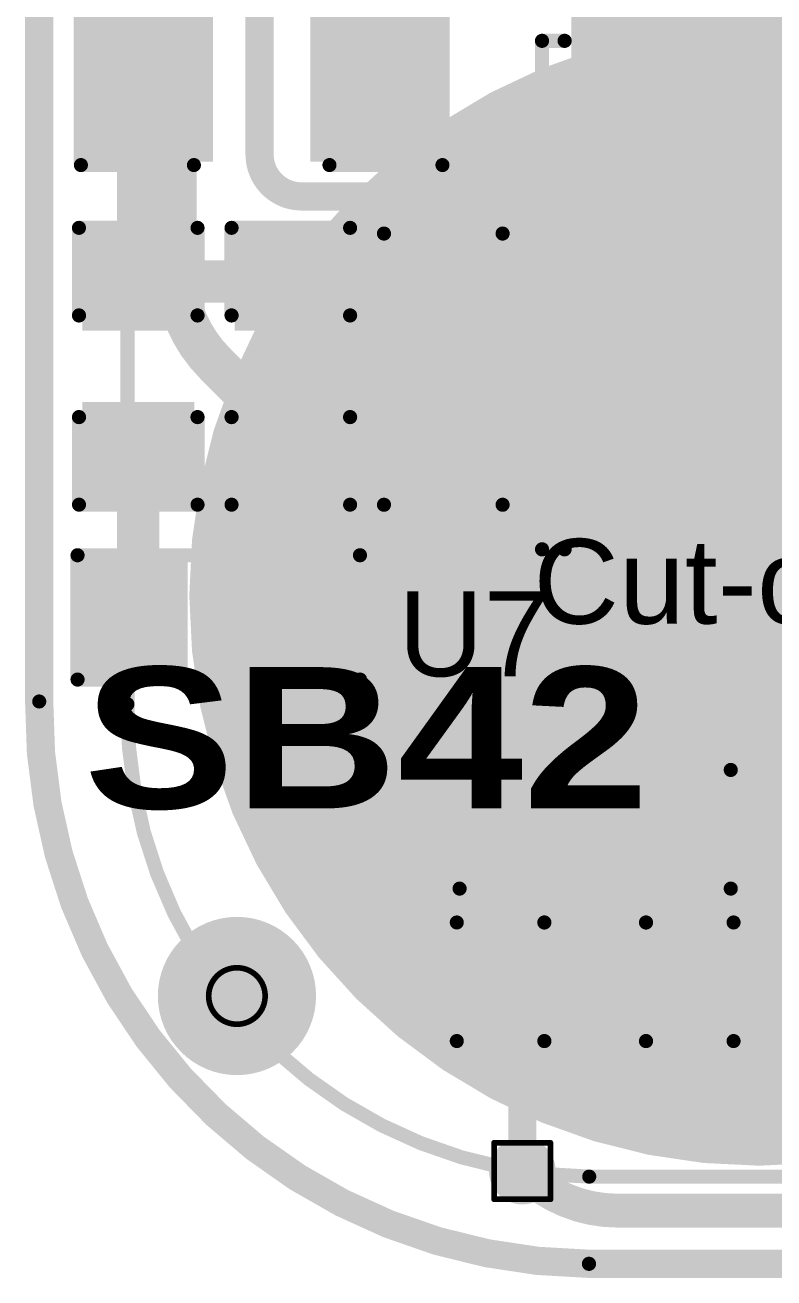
# Model space of a CAD drawing. Header units: inches. Extents: x 3 to 457, y -41 to 239.
# Drawn here: x 153.26 to 160, y -2.87 to 8.4 of the extents above; entities that cross this region are included whole.
import ezdxf

# ---------------------------------------------------------------- set-up
doc = ezdxf.new("R2010")
doc.units = ezdxf.units.IN
for name, color, linetype in [('Board Outline', 216, 'Continuous'), ('Bottom Layer', 5, 'Continuous'), ('Bottom Overlay', 54, 'Continuous'), ('Bottom Paste', 16, 'Continuous'), ('Bottom Solder', 6, 'Continuous'), ('Drill Drawing', 1, 'Continuous'), ('Fabrication', 76, 'Continuous'), ('Pad Holes', 156, 'Continuous'), ('Top Layer', 1, 'Continuous'), ('Top Overlay', 2, 'Continuous'), ('Top Paste', 8, 'Continuous'), ('Top Solder', 216, 'Continuous'), ('Via Holes', 16, 'Continuous')]:
    doc.layers.add(name, color=color, linetype=linetype)
doc.styles.add('Arial', font='', dxfattribs={"height": 0.2})
doc.styles.add('Arial Black_Bold', font='', dxfattribs={"height": 0.2})
doc.styles.get('Arial').set_extended_font_data('Arial')
doc.styles.get('Arial Black_Bold').set_extended_font_data('Arial Black', bold=True)

# ---------------------------------------------------------------- blocks, each defined once
blk = doc.blocks.new('TSSOP_14_79')
at = {"layer": 'Top Layer'}
for points in [[(-3.65, 2.175), (-2.15, 2.175), (-2.15, 1.725), (-3.65, 1.725)], [(2.15, 2.175), (3.65, 2.175), (3.65, 1.725), (2.15, 1.725)], [(-3.65, 1.525), (-2.15, 1.525), (-2.15, 1.075), (-3.65, 1.075)], [(2.15, 1.525), (3.65, 1.525), (3.65, 1.075), (2.15, 1.075)], [(-3.65, 0.875), (-2.15, 0.875), (-2.15, 0.425), (-3.65, 0.425)], [(2.15, 0.875), (3.65, 0.875), (3.65, 0.425), (2.15, 0.425)], [(-3.65, 0.225), (-2.15, 0.225), (-2.15, -0.225), (-3.65, -0.225)], [(2.15, 0.225), (3.65, 0.225), (3.65, -0.225), (2.15, -0.225)], [(-3.65, -0.425), (-2.15, -0.425), (-2.15, -0.875), (-3.65, -0.875)], [(2.15, -0.425), (3.65, -0.425), (3.65, -0.875), (2.15, -0.875)], [(-3.65, -1.075), (-2.15, -1.075), (-2.15, -1.525), (-3.65, -1.525)], [(2.15, -1.075), (3.65, -1.075), (3.65, -1.525), (2.15, -1.525)], [(-3.65, -1.725), (-2.15, -1.725), (-2.15, -2.175), (-3.65, -2.175)], [(2.15, -1.725), (3.65, -1.725), (3.65, -2.175), (2.15, -2.175)]]:
    blk.add_hatch(color=1, dxfattribs=at).paths.add_polyline_path(points)
at = {"layer": 'Top Overlay'}
blk.add_hatch(color=2, dxfattribs=at).paths.add_polyline_path([(-2.005, 1.727), (-1.726, 1.727), (-1.726, 2.184), (-2.005, 2.184)])
at = {"layer": 'Top Paste'}
for points in [[(-3.65, 2.175), (-2.15, 2.175), (-2.15, 1.725), (-3.65, 1.725)], [(2.15, 2.175), (3.65, 2.175), (3.65, 1.725), (2.15, 1.725)], [(-3.65, 1.525), (-2.15, 1.525), (-2.15, 1.075), (-3.65, 1.075)], [(2.15, 1.525), (3.65, 1.525), (3.65, 1.075), (2.15, 1.075)], [(-3.65, 0.875), (-2.15, 0.875), (-2.15, 0.425), (-3.65, 0.425)], [(2.15, 0.875), (3.65, 0.875), (3.65, 0.425), (2.15, 0.425)], [(-3.65, 0.225), (-2.15, 0.225), (-2.15, -0.225), (-3.65, -0.225)], [(2.15, 0.225), (3.65, 0.225), (3.65, -0.225), (2.15, -0.225)], [(-3.65, -0.425), (-2.15, -0.425), (-2.15, -0.875), (-3.65, -0.875)], [(2.15, -0.425), (3.65, -0.425), (3.65, -0.875), (2.15, -0.875)], [(-3.65, -1.075), (-2.15, -1.075), (-2.15, -1.525), (-3.65, -1.525)], [(2.15, -1.075), (3.65, -1.075), (3.65, -1.525), (2.15, -1.525)], [(-3.65, -1.725), (-2.15, -1.725), (-2.15, -2.175), (-3.65, -2.175)], [(2.15, -1.725), (3.65, -1.725), (3.65, -2.175), (2.15, -2.175)]]:
    blk.add_hatch(color=8, dxfattribs=at).paths.add_polyline_path(points)
at = {"layer": 'Top Solder'}
for points in [[(-3.752, 2.277), (-2.048, 2.277), (-2.048, 1.623), (-3.752, 1.623)], [(2.048, 2.277), (3.752, 2.277), (3.752, 1.623), (2.048, 1.623)], [(-3.752, 1.627), (-2.048, 1.627), (-2.048, 0.973), (-3.752, 0.973)], [(2.048, 1.627), (3.752, 1.627), (3.752, 0.973), (2.048, 0.973)], [(-3.752, 0.977), (-2.048, 0.977), (-2.048, 0.323), (-3.752, 0.323)], [(2.048, 0.977), (3.752, 0.977), (3.752, 0.323), (2.048, 0.323)], [(-3.752, 0.327), (-2.048, 0.327), (-2.048, -0.327), (-3.752, -0.327)], [(2.048, 0.327), (3.752, 0.327), (3.752, -0.327), (2.048, -0.327)], [(-3.752, -0.323), (-2.048, -0.323), (-2.048, -0.977), (-3.752, -0.977)], [(2.048, -0.323), (3.752, -0.323), (3.752, -0.977), (2.048, -0.977)], [(-3.752, -0.973), (-2.048, -0.973), (-2.048, -1.627), (-3.752, -1.627)], [(2.048, -0.973), (3.752, -0.973), (3.752, -1.627), (2.048, -1.627)], [(-3.752, -1.623), (-2.048, -1.623), (-2.048, -2.277), (-3.752, -2.277)], [(2.048, -1.623), (3.752, -1.623), (3.752, -2.277), (2.048, -2.277)]]:
    blk.add_hatch(color=216, dxfattribs=at).paths.add_polyline_path(points)
at = {"layer": 'Top Overlay'}
for points in [[(-2.284, 2.337, 0.127, 0.127, 0), (-2.284, 2.54, 0.127, 0.127, 0)], [(2.288, 2.54, 0.127, 0.127, 0), (-2.284, 2.54, 0.127, 0.127, 0)], [(2.288, 2.337, 0.127, 0.127, 0), (2.288, 2.54, 0.127, 0.127, 0)], [(-4.011, 1.829, 0.2, 0.2, 0), (-4.011, 2.083, 0.2, 0.2, 0)], [(-3.884, 1.956, 0.2, 0.2, 0), (-4.011, 2.083, 0.2, 0.2, 0)], [(-4.011, 1.829, 0.2, 0.2, 0), (-3.884, 1.956, 0.2, 0.2, 0)], [(-2.284, -2.54, 0.127, 0.127, 0), (-2.284, -2.337, 0.127, 0.127, 0)], [(2.288, -2.54, 0.127, 0.127, 0), (2.288, -2.337, 0.127, 0.127, 0)], [(2.288, -2.54, 0.127, 0.127, 0), (-2.284, -2.54, 0.127, 0.127, 0)]]:
    blk.add_lwpolyline(points, format="xyseb", dxfattribs=at)
for points in [[(-2.316, 2.54, 0.0635, 0.0635, 1), (-2.252, 2.54, 0.0635, 0.0635, 1)], [(-2.316, 2.54, 0.0635, 0.0635, 1), (-2.252, 2.54, 0.0635, 0.0635, 1)], [(2.256, 2.54, 0.0635, 0.0635, 1), (2.32, 2.54, 0.0635, 0.0635, 1)], [(2.256, 2.54, 0.0635, 0.0635, 1), (2.32, 2.54, 0.0635, 0.0635, 1)], [(-2.316, 2.337, 0.0635, 0.0635, 1), (-2.252, 2.337, 0.0635, 0.0635, 1)], [(2.256, 2.337, 0.0635, 0.0635, 1), (2.32, 2.337, 0.0635, 0.0635, 1)], [(-4.061, 2.083, 0.1, 0.1, 1), (-3.961, 2.083, 0.1, 0.1, 1)], [(-4.061, 2.083, 0.1, 0.1, 1), (-3.961, 2.083, 0.1, 0.1, 1)], [(-3.934, 1.956, 0.1, 0.1, 1), (-3.834, 1.956, 0.1, 0.1, 1)], [(-3.934, 1.956, 0.1, 0.1, 1), (-3.834, 1.956, 0.1, 0.1, 1)], [(-4.061, 1.829, 0.1, 0.1, 1), (-3.961, 1.829, 0.1, 0.1, 1)], [(-4.061, 1.829, 0.1, 0.1, 1), (-3.961, 1.829, 0.1, 0.1, 1)], [(-2.316, -2.337, 0.0635, 0.0635, 1), (-2.252, -2.337, 0.0635, 0.0635, 1)], [(2.256, -2.337, 0.0635, 0.0635, 1), (2.32, -2.337, 0.0635, 0.0635, 1)], [(-2.316, -2.54, 0.0635, 0.0635, 1), (-2.252, -2.54, 0.0635, 0.0635, 1)], [(-2.316, -2.54, 0.0635, 0.0635, 1), (-2.252, -2.54, 0.0635, 0.0635, 1)], [(2.256, -2.54, 0.0635, 0.0635, 1), (2.32, -2.54, 0.0635, 0.0635, 1)], [(2.256, -2.54, 0.0635, 0.0635, 1), (2.32, -2.54, 0.0635, 0.0635, 1)]]:
    blk.add_lwpolyline(points, format="xyseb", close=True, dxfattribs=at)
blk = doc.blocks.new('S______B______80')
at = {"layer": 'Top Layer'}
for points in [[(-1.143, -0.4445), (-1.143, 0.4445), (-0.381, 0.4445), (-0.381, -0.4445)], [(0.381, -0.4445), (0.381, 0.4445), (1.143, 0.4445), (1.143, -0.4445)]]:
    blk.add_hatch(color=1, dxfattribs=at).paths.add_polyline_path(points)
at = {"layer": 'Top Paste'}
for points in [[(-1.143, -0.4445), (-1.143, 0.4445), (-0.381, 0.4445), (-0.381, -0.4445)], [(0.381, -0.4445), (0.381, 0.4445), (1.143, 0.4445), (1.143, -0.4445)]]:
    blk.add_hatch(color=8, dxfattribs=at).paths.add_polyline_path(points)
at = {"layer": 'Top Solder'}
for points in [[(-1.2446, -0.5461), (-1.2446, 0.5461), (-0.2794, 0.5461), (-0.2794, -0.5461)], [(0.2794, -0.5461), (0.2794, 0.5461), (1.2446, 0.5461), (1.2446, -0.5461)]]:
    blk.add_hatch(color=216, dxfattribs=at).paths.add_polyline_path(points)
at = {"layer": 'Top Overlay'}
for points in [[(-1.27, -0.5588, 0.127, 0.127, 0), (-1.27, 0.5588, 0.127, 0.127, 0)], [(-1.27, 0.5588, 0.127, 0.127, 0), (1.27, 0.5588, 0.127, 0.127, 0)], [(1.27, -0.5588, 0.127, 0.127, 0), (1.27, 0.5588, 0.127, 0.127, 0)], [(-1.27, -0.5588, 0.127, 0.127, 0), (1.27, -0.5588, 0.127, 0.127, 0)]]:
    blk.add_lwpolyline(points, format="xyseb", dxfattribs=at)
for points in [[(-1.30175, 0.5588, 0.0635, 0.0635, 1), (-1.23825, 0.5588, 0.0635, 0.0635, 1)], [(-1.30175, 0.5588, 0.0635, 0.0635, 1), (-1.23825, 0.5588, 0.0635, 0.0635, 1)], [(1.23825, 0.5588, 0.0635, 0.0635, 1), (1.30175, 0.5588, 0.0635, 0.0635, 1)], [(1.23825, 0.5588, 0.0635, 0.0635, 1), (1.30175, 0.5588, 0.0635, 0.0635, 1)], [(-1.30175, -0.5588, 0.0635, 0.0635, 1), (-1.23825, -0.5588, 0.0635, 0.0635, 1)], [(-1.30175, -0.5588, 0.0635, 0.0635, 1), (-1.23825, -0.5588, 0.0635, 0.0635, 1)], [(1.23825, -0.5588, 0.0635, 0.0635, 1), (1.30175, -0.5588, 0.0635, 0.0635, 1)], [(1.23825, -0.5588, 0.0635, 0.0635, 1), (1.30175, -0.5588, 0.0635, 0.0635, 1)]]:
    blk.add_lwpolyline(points, format="xyseb", close=True, dxfattribs=at)
blk = doc.blocks.new('R___0603_87')
at = {"layer": 'Top Layer'}
for points in [[(-0.381, 0.4445), (-0.381, -0.4445), (-1.143, -0.4445), (-1.143, 0.4445)], [(1.143, 0.4445), (1.143, -0.4445), (0.381, -0.4445), (0.381, 0.4445)]]:
    blk.add_hatch(color=1, dxfattribs=at).paths.add_polyline_path(points)
at = {"layer": 'Top Paste'}
for points in [[(-0.381, 0.4445), (-0.381, -0.4445), (-1.143, -0.4445), (-1.143, 0.4445)], [(1.143, 0.4445), (1.143, -0.4445), (0.381, -0.4445), (0.381, 0.4445)]]:
    blk.add_hatch(color=8, dxfattribs=at).paths.add_polyline_path(points)
at = {"layer": 'Top Solder'}
for points in [[(-0.2794, 0.5461), (-0.2794, -0.5461), (-1.2446, -0.5461), (-1.2446, 0.5461)], [(1.2446, 0.5461), (1.2446, -0.5461), (0.2794, -0.5461), (0.2794, 0.5461)]]:
    blk.add_hatch(color=216, dxfattribs=at).paths.add_polyline_path(points)
at = {"layer": 'Top Overlay'}
for points in [[(1.2192, 0.5334, 0.127, 0.127, 0), (-1.2192, 0.5334, 0.127, 0.127, 0)], [(-1.2192, 0.5334, 0.127, 0.127, 0), (-1.2192, -0.5334, 0.127, 0.127, 0)], [(1.2192, 0.5334, 0.127, 0.127, 0), (1.2192, -0.5334, 0.127, 0.127, 0)], [(1.2192, -0.5334, 0.127, 0.127, 0), (-1.2192, -0.5334, 0.127, 0.127, 0)]]:
    blk.add_lwpolyline(points, format="xyseb", dxfattribs=at)
for points in [[(-1.25095, 0.5334, 0.0635, 0.0635, 1), (-1.18745, 0.5334, 0.0635, 0.0635, 1)], [(-1.25095, 0.5334, 0.0635, 0.0635, 1), (-1.18745, 0.5334, 0.0635, 0.0635, 1)], [(1.18745, 0.5334, 0.0635, 0.0635, 1), (1.25095, 0.5334, 0.0635, 0.0635, 1)], [(1.18745, 0.5334, 0.0635, 0.0635, 1), (1.25095, 0.5334, 0.0635, 0.0635, 1)], [(-1.25095, -0.5334, 0.0635, 0.0635, 1), (-1.18745, -0.5334, 0.0635, 0.0635, 1)], [(-1.25095, -0.5334, 0.0635, 0.0635, 1), (-1.18745, -0.5334, 0.0635, 0.0635, 1)], [(1.18745, -0.5334, 0.0635, 0.0635, 1), (1.25095, -0.5334, 0.0635, 0.0635, 1)], [(1.18745, -0.5334, 0.0635, 0.0635, 1), (1.25095, -0.5334, 0.0635, 0.0635, 1)]]:
    blk.add_lwpolyline(points, format="xyseb", close=True, dxfattribs=at)
blk = doc.blocks.new('R___0603_88')
at = {"layer": 'Top Layer'}
for points in [[(-0.381, 0.4445), (-0.381, -0.4445), (-1.143, -0.4445), (-1.143, 0.4445)], [(1.143, 0.4445), (1.143, -0.4445), (0.381, -0.4445), (0.381, 0.4445)]]:
    blk.add_hatch(color=1, dxfattribs=at).paths.add_polyline_path(points)
at = {"layer": 'Top Paste'}
for points in [[(-0.381, 0.4445), (-0.381, -0.4445), (-1.143, -0.4445), (-1.143, 0.4445)], [(1.143, 0.4445), (1.143, -0.4445), (0.381, -0.4445), (0.381, 0.4445)]]:
    blk.add_hatch(color=8, dxfattribs=at).paths.add_polyline_path(points)
at = {"layer": 'Top Solder'}
for points in [[(-0.2794, 0.5461), (-0.2794, -0.5461), (-1.2446, -0.5461), (-1.2446, 0.5461)], [(1.2446, 0.5461), (1.2446, -0.5461), (0.2794, -0.5461), (0.2794, 0.5461)]]:
    blk.add_hatch(color=216, dxfattribs=at).paths.add_polyline_path(points)
at = {"layer": 'Top Overlay'}
for points in [[(1.2192, 0.5334, 0.127, 0.127, 0), (-1.2192, 0.5334, 0.127, 0.127, 0)], [(-1.2192, -0.5334, 0.127, 0.127, 0), (-1.2192, 0.5334, 0.127, 0.127, 0)], [(1.2192, -0.5334, 0.127, 0.127, 0), (1.2192, 0.5334, 0.127, 0.127, 0)], [(1.2192, -0.5334, 0.127, 0.127, 0), (-1.2192, -0.5334, 0.127, 0.127, 0)]]:
    blk.add_lwpolyline(points, format="xyseb", dxfattribs=at)
for points in [[(-1.25095, 0.5334, 0.0635, 0.0635, 1), (-1.18745, 0.5334, 0.0635, 0.0635, 1)], [(-1.25095, 0.5334, 0.0635, 0.0635, 1), (-1.18745, 0.5334, 0.0635, 0.0635, 1)], [(1.18745, 0.5334, 0.0635, 0.0635, 1), (1.25095, 0.5334, 0.0635, 0.0635, 1)], [(1.18745, 0.5334, 0.0635, 0.0635, 1), (1.25095, 0.5334, 0.0635, 0.0635, 1)], [(-1.25095, -0.5334, 0.0635, 0.0635, 1), (-1.18745, -0.5334, 0.0635, 0.0635, 1)], [(-1.25095, -0.5334, 0.0635, 0.0635, 1), (-1.18745, -0.5334, 0.0635, 0.0635, 1)], [(1.18745, -0.5334, 0.0635, 0.0635, 1), (1.25095, -0.5334, 0.0635, 0.0635, 1)], [(1.18745, -0.5334, 0.0635, 0.0635, 1), (1.25095, -0.5334, 0.0635, 0.0635, 1)]]:
    blk.add_lwpolyline(points, format="xyseb", close=True, dxfattribs=at)
blk = doc.blocks.new('C___0805_99')
at = {"layer": 'Top Layer'}
for points in [[(-1.524, 0.762), (-0.508, 0.762), (-0.508, -0.762), (-1.524, -0.762)], [(0.508, 0.762), (1.524, 0.762), (1.524, -0.762), (0.508, -0.762)]]:
    blk.add_hatch(color=1, dxfattribs=at).paths.add_polyline_path(points)
at = {"layer": 'Top Paste'}
for points in [[(-1.524, 0.762), (-0.508, 0.762), (-0.508, -0.762), (-1.524, -0.762)], [(0.508, 0.762), (1.524, 0.762), (1.524, -0.762), (0.508, -0.762)]]:
    blk.add_hatch(color=8, dxfattribs=at).paths.add_polyline_path(points)
at = {"layer": 'Top Solder'}
for points in [[(-1.594, 0.832), (-0.438, 0.832), (-0.438, -0.832), (-1.594, -0.832)], [(0.438, 0.832), (1.594, 0.832), (1.594, -0.832), (0.438, -0.832)]]:
    blk.add_hatch(color=216, dxfattribs=at).paths.add_polyline_path(points)
at = {"layer": 'Top Overlay'}
for points in [[(-1.626, 0.864, 0.127, 0.127, 0), (-1.626, -0.864, 0.127, 0.127, 0)], [(-0.61, 0.864, 0.127, 0.127, 0), (-1.626, 0.864, 0.127, 0.127, 0)], [(1.626, 0.864, 0.127, 0.127, 0), (0.61, 0.864, 0.127, 0.127, 0)], [(1.626, 0.864, 0.127, 0.127, 0), (1.626, -0.864, 0.127, 0.127, 0)], [(-0.61, -0.864, 0.127, 0.127, 0), (-1.626, -0.864, 0.127, 0.127, 0)], [(1.626, -0.864, 0.127, 0.127, 0), (0.61, -0.864, 0.127, 0.127, 0)]]:
    blk.add_lwpolyline(points, format="xyseb", dxfattribs=at)
for points in [[(-1.657, 0.864, 0.0635, 0.0635, 1), (-1.594, 0.864, 0.0635, 0.0635, 1)], [(-1.657, 0.864, 0.0635, 0.0635, 1), (-1.594, 0.864, 0.0635, 0.0635, 1)], [(-0.641, 0.864, 0.0635, 0.0635, 1), (-0.578, 0.864, 0.0635, 0.0635, 1)], [(0.578, 0.864, 0.0635, 0.0635, 1), (0.641, 0.864, 0.0635, 0.0635, 1)], [(1.594, 0.864, 0.0635, 0.0635, 1), (1.657, 0.864, 0.0635, 0.0635, 1)], [(1.594, 0.864, 0.0635, 0.0635, 1), (1.657, 0.864, 0.0635, 0.0635, 1)], [(-1.657, -0.864, 0.0635, 0.0635, 1), (-1.594, -0.864, 0.0635, 0.0635, 1)], [(-1.657, -0.864, 0.0635, 0.0635, 1), (-1.594, -0.864, 0.0635, 0.0635, 1)], [(-0.641, -0.864, 0.0635, 0.0635, 1), (-0.578, -0.864, 0.0635, 0.0635, 1)], [(0.578, -0.864, 0.0635, 0.0635, 1), (0.641, -0.864, 0.0635, 0.0635, 1)], [(1.594, -0.864, 0.0635, 0.0635, 1), (1.657, -0.864, 0.0635, 0.0635, 1)], [(1.594, -0.864, 0.0635, 0.0635, 1), (1.657, -0.864, 0.0635, 0.0635, 1)]]:
    blk.add_lwpolyline(points, format="xyseb", close=True, dxfattribs=at)
blk = doc.blocks.new('C___0603_100')
at = {"layer": 'Top Layer'}
for points in [[(-0.381, 0.445), (-0.381, -0.445), (-1.143, -0.445), (-1.143, 0.445)], [(1.143, 0.445), (1.143, -0.445), (0.381, -0.445), (0.381, 0.445)]]:
    blk.add_hatch(color=1, dxfattribs=at).paths.add_polyline_path(points)
at = {"layer": 'Top Paste'}
for points in [[(-0.381, 0.445), (-0.381, -0.445), (-1.143, -0.445), (-1.143, 0.445)], [(1.143, 0.445), (1.143, -0.445), (0.381, -0.445), (0.381, 0.445)]]:
    blk.add_hatch(color=8, dxfattribs=at).paths.add_polyline_path(points)
at = {"layer": 'Top Solder'}
for points in [[(-0.321, 0.504), (-0.321, -0.504), (-1.203, -0.504), (-1.203, 0.504)], [(1.203, 0.504), (1.203, -0.504), (0.321, -0.504), (0.321, 0.504)]]:
    blk.add_hatch(color=216, dxfattribs=at).paths.add_polyline_path(points)
at = {"layer": 'Top Overlay'}
for points in [[(-1.245, 0.533, 0.127, 0.127, 0), (-0.457, 0.533, 0.127, 0.127, 0)], [(-1.245, -0.533, 0.127, 0.127, 0), (-1.245, 0.533, 0.127, 0.127, 0)], [(0.457, 0.533, 0.127, 0.127, 0), (1.245, 0.533, 0.127, 0.127, 0)], [(1.245, -0.533, 0.127, 0.127, 0), (1.245, 0.533, 0.127, 0.127, 0)], [(-1.245, -0.533, 0.127, 0.127, 0), (-0.457, -0.533, 0.127, 0.127, 0)], [(0.457, -0.533, 0.127, 0.127, 0), (1.245, -0.533, 0.127, 0.127, 0)]]:
    blk.add_lwpolyline(points, format="xyseb", dxfattribs=at)
for points in [[(-1.276, 0.533, 0.0635, 0.0635, 1), (-1.213, 0.533, 0.0635, 0.0635, 1)], [(-1.276, 0.533, 0.0635, 0.0635, 1), (-1.213, 0.533, 0.0635, 0.0635, 1)], [(-0.489, 0.533, 0.0635, 0.0635, 1), (-0.425, 0.533, 0.0635, 0.0635, 1)], [(0.425, 0.533, 0.0635, 0.0635, 1), (0.489, 0.533, 0.0635, 0.0635, 1)], [(1.213, 0.533, 0.0635, 0.0635, 1), (1.276, 0.533, 0.0635, 0.0635, 1)], [(1.213, 0.533, 0.0635, 0.0635, 1), (1.276, 0.533, 0.0635, 0.0635, 1)], [(-1.276, -0.533, 0.0635, 0.0635, 1), (-1.213, -0.533, 0.0635, 0.0635, 1)], [(-1.276, -0.533, 0.0635, 0.0635, 1), (-1.213, -0.533, 0.0635, 0.0635, 1)], [(-0.489, -0.533, 0.0635, 0.0635, 1), (-0.425, -0.533, 0.0635, 0.0635, 1)], [(0.425, -0.533, 0.0635, 0.0635, 1), (0.489, -0.533, 0.0635, 0.0635, 1)], [(1.213, -0.533, 0.0635, 0.0635, 1), (1.276, -0.533, 0.0635, 0.0635, 1)], [(1.213, -0.533, 0.0635, 0.0635, 1), (1.276, -0.533, 0.0635, 0.0635, 1)]]:
    blk.add_lwpolyline(points, format="xyseb", close=True, dxfattribs=at)
blk = doc.blocks.new('C___0603_101')
at = {"layer": 'Top Layer'}
for points in [[(-0.381, 0.445), (-0.381, -0.445), (-1.143, -0.445), (-1.143, 0.445)], [(1.143, 0.445), (1.143, -0.445), (0.381, -0.445), (0.381, 0.445)]]:
    blk.add_hatch(color=1, dxfattribs=at).paths.add_polyline_path(points)
at = {"layer": 'Top Paste'}
for points in [[(-0.381, 0.445), (-0.381, -0.445), (-1.143, -0.445), (-1.143, 0.445)], [(1.143, 0.445), (1.143, -0.445), (0.381, -0.445), (0.381, 0.445)]]:
    blk.add_hatch(color=8, dxfattribs=at).paths.add_polyline_path(points)
at = {"layer": 'Top Solder'}
for points in [[(-0.321, 0.504), (-0.321, -0.504), (-1.203, -0.504), (-1.203, 0.504)], [(1.203, 0.504), (1.203, -0.504), (0.321, -0.504), (0.321, 0.504)]]:
    blk.add_hatch(color=216, dxfattribs=at).paths.add_polyline_path(points)
at = {"layer": 'Top Overlay'}
for points in [[(-0.457, 0.533, 0.127, 0.127, 0), (-1.245, 0.533, 0.127, 0.127, 0)], [(-1.245, -0.533, 0.127, 0.127, 0), (-1.245, 0.533, 0.127, 0.127, 0)], [(1.245, 0.533, 0.127, 0.127, 0), (0.457, 0.533, 0.127, 0.127, 0)], [(1.245, -0.533, 0.127, 0.127, 0), (1.245, 0.533, 0.127, 0.127, 0)], [(-0.457, -0.533, 0.127, 0.127, 0), (-1.245, -0.533, 0.127, 0.127, 0)], [(1.245, -0.533, 0.127, 0.127, 0), (0.457, -0.533, 0.127, 0.127, 0)]]:
    blk.add_lwpolyline(points, format="xyseb", dxfattribs=at)
for points in [[(-1.276, 0.533, 0.0635, 0.0635, 1), (-1.213, 0.533, 0.0635, 0.0635, 1)], [(-1.276, 0.533, 0.0635, 0.0635, 1), (-1.213, 0.533, 0.0635, 0.0635, 1)], [(-0.489, 0.533, 0.0635, 0.0635, 1), (-0.425, 0.533, 0.0635, 0.0635, 1)], [(0.425, 0.533, 0.0635, 0.0635, 1), (0.489, 0.533, 0.0635, 0.0635, 1)], [(1.213, 0.533, 0.0635, 0.0635, 1), (1.276, 0.533, 0.0635, 0.0635, 1)], [(1.213, 0.533, 0.0635, 0.0635, 1), (1.276, 0.533, 0.0635, 0.0635, 1)], [(-1.276, -0.533, 0.0635, 0.0635, 1), (-1.213, -0.533, 0.0635, 0.0635, 1)], [(-1.276, -0.533, 0.0635, 0.0635, 1), (-1.213, -0.533, 0.0635, 0.0635, 1)], [(-0.489, -0.533, 0.0635, 0.0635, 1), (-0.425, -0.533, 0.0635, 0.0635, 1)], [(0.425, -0.533, 0.0635, 0.0635, 1), (0.489, -0.533, 0.0635, 0.0635, 1)], [(1.213, -0.533, 0.0635, 0.0635, 1), (1.276, -0.533, 0.0635, 0.0635, 1)], [(1.213, -0.533, 0.0635, 0.0635, 1), (1.276, -0.533, 0.0635, 0.0635, 1)]]:
    blk.add_lwpolyline(points, format="xyseb", close=True, dxfattribs=at)
blk = doc.blocks.new('C___0603_102')
at = {"layer": 'Top Layer'}
for points in [[(-0.381, 0.445), (-0.381, -0.445), (-1.143, -0.445), (-1.143, 0.445)], [(1.143, 0.445), (1.143, -0.445), (0.381, -0.445), (0.381, 0.445)]]:
    blk.add_hatch(color=1, dxfattribs=at).paths.add_polyline_path(points)
at = {"layer": 'Top Paste'}
for points in [[(-0.381, 0.445), (-0.381, -0.445), (-1.143, -0.445), (-1.143, 0.445)], [(1.143, 0.445), (1.143, -0.445), (0.381, -0.445), (0.381, 0.445)]]:
    blk.add_hatch(color=8, dxfattribs=at).paths.add_polyline_path(points)
at = {"layer": 'Top Solder'}
for points in [[(-0.321, 0.504), (-0.321, -0.504), (-1.203, -0.504), (-1.203, 0.504)], [(1.203, 0.504), (1.203, -0.504), (0.321, -0.504), (0.321, 0.504)]]:
    blk.add_hatch(color=216, dxfattribs=at).paths.add_polyline_path(points)
at = {"layer": 'Top Overlay'}
for points in [[(-0.457, 0.533, 0.127, 0.127, 0), (-1.245, 0.533, 0.127, 0.127, 0)], [(-1.245, -0.533, 0.127, 0.127, 0), (-1.245, 0.533, 0.127, 0.127, 0)], [(1.245, 0.533, 0.127, 0.127, 0), (0.457, 0.533, 0.127, 0.127, 0)], [(1.245, -0.533, 0.127, 0.127, 0), (1.245, 0.533, 0.127, 0.127, 0)], [(-0.457, -0.533, 0.127, 0.127, 0), (-1.245, -0.533, 0.127, 0.127, 0)], [(1.245, -0.533, 0.127, 0.127, 0), (0.457, -0.533, 0.127, 0.127, 0)]]:
    blk.add_lwpolyline(points, format="xyseb", dxfattribs=at)
for points in [[(-1.276, 0.533, 0.0635, 0.0635, 1), (-1.213, 0.533, 0.0635, 0.0635, 1)], [(-1.276, 0.533, 0.0635, 0.0635, 1), (-1.213, 0.533, 0.0635, 0.0635, 1)], [(-0.489, 0.533, 0.0635, 0.0635, 1), (-0.425, 0.533, 0.0635, 0.0635, 1)], [(0.425, 0.533, 0.0635, 0.0635, 1), (0.489, 0.533, 0.0635, 0.0635, 1)], [(1.213, 0.533, 0.0635, 0.0635, 1), (1.276, 0.533, 0.0635, 0.0635, 1)], [(1.213, 0.533, 0.0635, 0.0635, 1), (1.276, 0.533, 0.0635, 0.0635, 1)], [(-1.276, -0.533, 0.0635, 0.0635, 1), (-1.213, -0.533, 0.0635, 0.0635, 1)], [(-1.276, -0.533, 0.0635, 0.0635, 1), (-1.213, -0.533, 0.0635, 0.0635, 1)], [(-0.489, -0.533, 0.0635, 0.0635, 1), (-0.425, -0.533, 0.0635, 0.0635, 1)], [(0.425, -0.533, 0.0635, 0.0635, 1), (0.489, -0.533, 0.0635, 0.0635, 1)], [(1.213, -0.533, 0.0635, 0.0635, 1), (1.276, -0.533, 0.0635, 0.0635, 1)], [(1.213, -0.533, 0.0635, 0.0635, 1), (1.276, -0.533, 0.0635, 0.0635, 1)]]:
    blk.add_lwpolyline(points, format="xyseb", close=True, dxfattribs=at)
blk = doc.blocks.new('SEMG_PAD_B_240')
at = {"layer": 'Bottom Layer'}
h = blk.add_hatch(color=5, dxfattribs=at)
edge = h.paths.add_edge_path()
edge.add_arc((0, 9.987), 5, 0, 360)
at = {"layer": 'Bottom Paste'}
h = blk.add_hatch(color=16, dxfattribs=at)
edge = h.paths.add_edge_path()
edge.add_arc((0, 9.987), 5, 0, 360)
at = {"layer": 'Bottom Solder'}
h = blk.add_hatch(color=6, dxfattribs=at)
edge = h.paths.add_edge_path()
edge.add_arc((0, 9.987), 5.102, 0, 360)
at = {"layer": 'Bottom Overlay'}
for points in [[(1.531, 15.213, 0.127, 0.127, 0), (-1.531, 15.213, 0.127, 0.127, 0)], [(1.531, 15.213, 0.127, 0.127, -0.414214), (5.683, 10.966, 0.127, 0.127, 0)], [(5.683, 10.966, 0.127, 0.127, 0), (5.683, -10.966, 0.127, 0.127, 0)]]:
    blk.add_lwpolyline(points, format="xyseb", dxfattribs=at)
for points in [[(1.499, 15.213, 0.0635, 0.0635, 1), (1.562, 15.213, 0.0635, 0.0635, 1)], [(1.499, 15.213, 0.0635, 0.0635, 1), (1.562, 15.213, 0.0635, 0.0635, 1)], [(5.652, 10.966, 0.0635, 0.0635, 1), (5.715, 10.966, 0.0635, 0.0635, 1)], [(5.652, 10.966, 0.0635, 0.0635, 1), (5.715, 10.966, 0.0635, 0.0635, 1)]]:
    blk.add_lwpolyline(points, format="xyseb", close=True, dxfattribs=at)

msp = doc.modelspace()

# ---------------------------------------------------------------- hatches: boundary and pattern name
at = {"layer": 'Bottom Layer'}
h = msp.add_hatch(color=5, dxfattribs=at)
edge = h.paths.add_edge_path()
edge.add_arc((157.736, -1.905), 0.3, 0, 360)
at = {"layer": 'Bottom Solder'}
h = msp.add_hatch(color=6, dxfattribs=at)
edge = h.paths.add_edge_path()
edge.add_arc((155.169, -0.331), 0.102, 0, 360)
at = {"layer": 'Pad Holes'}
h = msp.add_hatch(color=7, dxfattribs=at)
edge = h.paths.add_edge_path()
edge.add_arc((155.169, -0.331), 0.5, 0, 360)
at = {"layer": 'Top Layer'}
h = msp.add_hatch(color=1, dxfattribs=at)
edge = h.paths.add_edge_path()
edge.add_arc((157.736, -1.905), 0.3, 0, 360)
at = {"layer": 'Top Solder'}
h = msp.add_hatch(color=216, dxfattribs=at)
edge = h.paths.add_edge_path()
edge.add_arc((155.169, -0.331), 0.102, 0, 360)
at = {"layer": 'Via Holes'}
h = msp.add_hatch(color=7, dxfattribs=at)
edge = h.paths.add_edge_path()
edge.add_arc((157.736, -1.905), 0.15, 0, 360)

# ---------------------------------------------------------------- linework, layer by layer
at = {"layer": 'Board Outline'}
for points in [[(153.391, 2.317, 0.127, 0.127, 0), (153.391, 24.173, 0.127, 0.127, 0)], [(158.335, -2.739, 0.127, 0.127, -0.414214), (153.391, 2.317, 0.127, 0.127, 0)], [(158.335, -2.739, 0.127, 0.127, 0), (161.414, -2.739, 0.127, 0.127, 0)]]:
    msp.add_lwpolyline(points, format="xyseb", dxfattribs=at)
for points in [[(153.36, 2.317, 0.0635, 0.0635, 1), (153.423, 2.317, 0.0635, 0.0635, 1)], [(153.36, 2.317, 0.0635, 0.0635, 1), (153.423, 2.317, 0.0635, 0.0635, 1)], [(158.303, -2.739, 0.0635, 0.0635, 1), (158.367, -2.739, 0.0635, 0.0635, 1)], [(158.303, -2.739, 0.0635, 0.0635, 1), (158.367, -2.739, 0.0635, 0.0635, 1)]]:
    msp.add_lwpolyline(points, format="xyseb", close=True, dxfattribs=at)
at = {"layer": 'Bottom Layer'}
for points in [[(154.618, 6.188, 0.381, 0.381, 0), (154.618, 9.398, 0.381, 0.381, 0)], [(154.974, 5.355, 0.381, 0.381, -0.19303), (154.618, 6.188, 0.381, 0.381, 0)], [(154.974, 5.355, 0.381, 0.381, 0), (156.86, 3.47, 0.381, 0.381, 0)], [(158.594, -2.261, 0.305, 0.305, -0.198912), (157.736, -1.905, 0.305, 0.305, 0)], [(158.594, -2.261, 0.305, 0.305, 0), (161.615, -2.261, 0.305, 0.305, 0)]]:
    msp.add_lwpolyline(points, format="xyseb", dxfattribs=at)
for points in [[(154.523, 6.188, 0.191, 0.191, 1), (154.713, 6.188, 0.191, 0.191, 1)], [(154.523, 6.188, 0.191, 0.191, 1), (154.713, 6.188, 0.191, 0.191, 1)], [(154.879, 5.355, 0.191, 0.191, 1), (155.07, 5.355, 0.191, 0.191, 1)], [(154.879, 5.355, 0.191, 0.191, 1), (155.07, 5.355, 0.191, 0.191, 1)], [(156.765, 3.47, 0.191, 0.191, 1), (156.955, 3.47, 0.191, 0.191, 1)], [(157.659, -1.905, 0.152, 0.152, 1), (157.812, -1.905, 0.152, 0.152, 1)], [(158.518, -2.261, 0.152, 0.152, 1), (158.67, -2.261, 0.152, 0.152, 1)], [(158.518, -2.261, 0.152, 0.152, 1), (158.67, -2.261, 0.152, 0.152, 1)]]:
    msp.add_lwpolyline(points, format="xyseb", close=True, dxfattribs=at)
at = {"layer": 'Drill Drawing'}
for points in [[(155.423, -0.331, 0.0508, 0.0508, 1), (154.915, -0.331, 0.0508, 0.0508, 1)], [(154.903, -0.331, 0.0254, 0.0254, 1), (154.928, -0.331, 0.0254, 0.0254, 1)], [(155.411, -0.331, 0.0254, 0.0254, 1), (155.436, -0.331, 0.0254, 0.0254, 1)], [(157.469, -1.651, 0.0254, 0.0254, 1), (157.494, -1.651, 0.0254, 0.0254, 1)], [(157.469, -1.651, 0.0254, 0.0254, 1), (157.494, -1.651, 0.0254, 0.0254, 1)], [(157.977, -1.651, 0.0254, 0.0254, 1), (158.002, -1.651, 0.0254, 0.0254, 1)], [(157.977, -1.651, 0.0254, 0.0254, 1), (158.002, -1.651, 0.0254, 0.0254, 1)], [(157.469, -2.159, 0.0254, 0.0254, 1), (157.494, -2.159, 0.0254, 0.0254, 1)], [(157.469, -2.159, 0.0254, 0.0254, 1), (157.494, -2.159, 0.0254, 0.0254, 1)], [(157.977, -2.159, 0.0254, 0.0254, 1), (158.002, -2.159, 0.0254, 0.0254, 1)], [(157.977, -2.159, 0.0254, 0.0254, 1), (158.002, -2.159, 0.0254, 0.0254, 1)]]:
    msp.add_lwpolyline(points, format="xyseb", close=True, dxfattribs=at)
for points in [[(157.482, -1.651, 0.0508, 0.0508, 0), (157.99, -1.651, 0.0508, 0.0508, 0)], [(157.482, -2.159, 0.0508, 0.0508, 0), (157.482, -1.651, 0.0508, 0.0508, 0)], [(157.99, -2.159, 0.0508, 0.0508, 0), (157.99, -1.651, 0.0508, 0.0508, 0)], [(157.482, -2.159, 0.0508, 0.0508, 0), (157.99, -2.159, 0.0508, 0.0508, 0)]]:
    msp.add_lwpolyline(points, format="xyseb", dxfattribs=at)
at = {"layer": 'Fabrication'}
for points in [[(153.391, 2.317, 0.254, 0.254, 0), (153.391, 24.173, 0.254, 0.254, 0)], [(158.335, -2.739, 0.254, 0.254, -0.414214), (153.391, 2.317, 0.254, 0.254, 0)], [(158.335, -2.739, 0.254, 0.254, 0), (161.414, -2.739, 0.254, 0.254, 0)]]:
    msp.add_lwpolyline(points, format="xyseb", dxfattribs=at)
for points in [[(164.868, 3.27, 0.254, 0.254, 1), (154.868, 3.27, 0.254, 0.254, 1)], [(154.805, 3.27, 0.127, 0.127, 1), (154.932, 3.27, 0.127, 0.127, 1)], [(153.328, 2.317, 0.127, 0.127, 1), (153.455, 2.317, 0.127, 0.127, 1)], [(153.328, 2.317, 0.127, 0.127, 1), (153.455, 2.317, 0.127, 0.127, 1)], [(155.754, -0.331, 0.254, 0.254, 1), (154.585, -0.331, 0.254, 0.254, 1)], [(154.522, -0.331, 0.127, 0.127, 1), (154.649, -0.331, 0.127, 0.127, 1)], [(155.69, -0.331, 0.127, 0.127, 1), (155.817, -0.331, 0.127, 0.127, 1)], [(158.271, -2.739, 0.127, 0.127, 1), (158.398, -2.739, 0.127, 0.127, 1)], [(158.271, -2.739, 0.127, 0.127, 1), (158.398, -2.739, 0.127, 0.127, 1)]]:
    msp.add_lwpolyline(points, format="xyseb", close=True, dxfattribs=at)
at = {"layer": 'Top Layer'}
for points in [[(155.373, 7.235, 0.254, 0.254, 0), (155.373, 10.77, 0.254, 0.254, 0)], [(156.342, 8.07, 0.381, 0.381, 0), (156.342, 9.58, 0.381, 0.381, 0)], [(156.342, 8.07, 0.381, 0.381, 0), (156.408, 8.004, 0.381, 0.381, 0)], [(154.282, 6.093, 0.381, 0.381, 0), (154.282, 7.657, 0.381, 0.381, 0)], [(155.751, 6.858, 0.254, 0.254, -0.414214), (155.373, 7.235, 0.254, 0.254, 0)], [(155.751, 6.858, 0.254, 0.254, 0), (160.705, 6.858, 0.254, 0.254, 0)], [(154.282, 6.093, 0.381, 0.381, 0), (155.654, 6.093, 0.381, 0.381, 0)], [(155.654, 6.093, 0.381, 0.381, 0), (157, 6.093, 0.381, 0.381, 0)], [(157, 6.093, 0.381, 0.381, -0.414214), (157.025, 6.067, 0.381, 0.381, 0)], [(157.025, 6.067, 0.254, 0.254, 0), (158.444, 6.067, 0.254, 0.254, 0)], [(158.444, 6.067, 0.254, 0.254, -0.414214), (159.153, 5.358, 0.254, 0.254, 0)], [(159.153, 3.073, 0.254, 0.254, 0), (159.153, 5.358, 0.254, 0.254, 0)], [(159.803, 4.541, 0.254, 0.254, -0.414214), (160.194, 4.931, 0.254, 0.254, 0)], [(154.282, 3.111, 0.381, 0.381, 0), (154.282, 4.569, 0.381, 0.381, 0)], [(155.654, 4.569, 0.381, 0.381, 0), (155.768, 4.454, 0.381, 0.381, 0)], [(155.654, 4.569, 0.381, 0.381, 0), (157, 4.569, 0.381, 0.381, 0)], [(157, 4.569, 0.381, 0.381, -0.414214), (157.025, 4.543, 0.381, 0.381, 0)], [(155.768, 3.073, 0.381, 0.381, 0), (155.768, 4.454, 0.381, 0.381, 0)], [(159.803, 3.073, 0.254, 0.254, 0), (159.803, 4.541, 0.254, 0.254, 0)], [(154.282, 3.111, 0.381, 0.381, -0.414214), (154.244, 3.073, 0.381, 0.381, 0)], [(155.768, 3.073, 0.254, 0.254, 0), (158.503, 3.073, 0.254, 0.254, 0)], [(158.503, 3.073, 0.254, 0.254, -0.033456), (158.481, 2.741, 0.254, 0.254, 0)], [(159.153, 1.168, 0.254, 0.254, 0), (159.153, 3.073, 0.254, 0.254, 0)], [(158.481, 2.741, 0.254, 0.254, -0.115863), (158.075, 1.678, 0.254, 0.254, 0)], [(158.075, 1.678, 0.254, 0.254, -0.047594), (157.774, 1.313, 0.254, 0.254, 0)], [(157.629, 1.168, 0.254, 0.254, 0), (157.774, 1.313, 0.254, 0.254, 0)], [(157.629, 1.168, 0.254, 0.254, 0), (157.723, 1.075, 0.254, 0.254, 0)], [(159.153, -0.076, 0.254, 0.254, 0), (159.153, 1.168, 0.254, 0.254, 0)], [(157.723, 0.017, 0.254, 0.254, 0), (157.723, 1.075, 0.254, 0.254, 0)], [(157.629, -0.076, 0.254, 0.254, 0), (157.723, 0.017, 0.254, 0.254, 0)], [(157.629, -0.076, 0.254, 0.254, 0), (157.736, -0.182, 0.254, 0.254, 0)], [(157.736, -1.905, 0.254, 0.254, 0), (157.736, -0.182, 0.254, 0.254, 0)]]:
    msp.add_lwpolyline(points, format="xyseb", dxfattribs=at)
for points in [[(156.247, 8.07, 0.191, 0.191, 1), (156.437, 8.07, 0.191, 0.191, 1)], [(156.247, 8.07, 0.191, 0.191, 1), (156.437, 8.07, 0.191, 0.191, 1)], [(156.312, 8.004, 0.191, 0.191, 1), (156.503, 8.004, 0.191, 0.191, 1)], [(154.187, 7.657, 0.191, 0.191, 1), (154.377, 7.657, 0.191, 0.191, 1)], [(155.31, 7.235, 0.127, 0.127, 1), (155.437, 7.235, 0.127, 0.127, 1)], [(155.31, 7.235, 0.127, 0.127, 1), (155.437, 7.235, 0.127, 0.127, 1)], [(155.687, 6.858, 0.127, 0.127, 1), (155.814, 6.858, 0.127, 0.127, 1)], [(155.687, 6.858, 0.127, 0.127, 1), (155.814, 6.858, 0.127, 0.127, 1)], [(154.187, 6.093, 0.191, 0.191, 1), (154.377, 6.093, 0.191, 0.191, 1)], [(154.187, 6.093, 0.191, 0.191, 1), (154.377, 6.093, 0.191, 0.191, 1)], [(155.559, 6.093, 0.191, 0.191, 1), (155.749, 6.093, 0.191, 0.191, 1)], [(155.559, 6.093, 0.191, 0.191, 1), (155.749, 6.093, 0.191, 0.191, 1)], [(156.905, 6.093, 0.191, 0.191, 1), (157.095, 6.093, 0.191, 0.191, 1)], [(156.905, 6.093, 0.191, 0.191, 1), (157.095, 6.093, 0.191, 0.191, 1)], [(156.93, 6.067, 0.191, 0.191, 1), (157.121, 6.067, 0.191, 0.191, 1)], [(156.962, 6.067, 0.127, 0.127, 1), (157.089, 6.067, 0.127, 0.127, 1)], [(158.381, 6.067, 0.127, 0.127, 1), (158.508, 6.067, 0.127, 0.127, 1)], [(158.381, 6.067, 0.127, 0.127, 1), (158.508, 6.067, 0.127, 0.127, 1)], [(159.09, 5.358, 0.127, 0.127, 1), (159.217, 5.358, 0.127, 0.127, 1)], [(159.09, 5.358, 0.127, 0.127, 1), (159.217, 5.358, 0.127, 0.127, 1)], [(154.187, 4.569, 0.191, 0.191, 1), (154.377, 4.569, 0.191, 0.191, 1)], [(155.559, 4.569, 0.191, 0.191, 1), (155.749, 4.569, 0.191, 0.191, 1)], [(155.559, 4.569, 0.191, 0.191, 1), (155.749, 4.569, 0.191, 0.191, 1)], [(156.905, 4.569, 0.191, 0.191, 1), (157.095, 4.569, 0.191, 0.191, 1)], [(156.905, 4.569, 0.191, 0.191, 1), (157.095, 4.569, 0.191, 0.191, 1)], [(156.93, 4.543, 0.191, 0.191, 1), (157.121, 4.543, 0.191, 0.191, 1)], [(155.673, 4.454, 0.191, 0.191, 1), (155.864, 4.454, 0.191, 0.191, 1)], [(155.673, 4.454, 0.191, 0.191, 1), (155.864, 4.454, 0.191, 0.191, 1)], [(159.74, 4.541, 0.127, 0.127, 1), (159.867, 4.541, 0.127, 0.127, 1)], [(159.74, 4.541, 0.127, 0.127, 1), (159.867, 4.541, 0.127, 0.127, 1)], [(154.187, 3.111, 0.191, 0.191, 1), (154.377, 3.111, 0.191, 0.191, 1)], [(154.187, 3.111, 0.191, 0.191, 1), (154.377, 3.111, 0.191, 0.191, 1)], [(154.149, 3.073, 0.191, 0.191, 1), (154.34, 3.073, 0.191, 0.191, 1)], [(155.673, 3.073, 0.191, 0.191, 1), (155.864, 3.073, 0.191, 0.191, 1)], [(155.705, 3.073, 0.127, 0.127, 1), (155.832, 3.073, 0.127, 0.127, 1)], [(158.44, 3.073, 0.127, 0.127, 1), (158.567, 3.073, 0.127, 0.127, 1)], [(158.44, 3.073, 0.127, 0.127, 1), (158.567, 3.073, 0.127, 0.127, 1)], [(159.09, 3.073, 0.127, 0.127, 1), (159.217, 3.073, 0.127, 0.127, 1)], [(159.09, 3.073, 0.127, 0.127, 1), (159.217, 3.073, 0.127, 0.127, 1)], [(159.74, 3.073, 0.127, 0.127, 1), (159.867, 3.073, 0.127, 0.127, 1)], [(158.418, 2.741, 0.127, 0.127, 1), (158.545, 2.741, 0.127, 0.127, 1)], [(158.418, 2.741, 0.127, 0.127, 1), (158.545, 2.741, 0.127, 0.127, 1)], [(158.012, 1.678, 0.127, 0.127, 1), (158.139, 1.678, 0.127, 0.127, 1)], [(158.012, 1.678, 0.127, 0.127, 1), (158.139, 1.678, 0.127, 0.127, 1)], [(157.711, 1.313, 0.127, 0.127, 1), (157.838, 1.313, 0.127, 0.127, 1)], [(157.711, 1.313, 0.127, 0.127, 1), (157.838, 1.313, 0.127, 0.127, 1)], [(157.566, 1.168, 0.127, 0.127, 1), (157.693, 1.168, 0.127, 0.127, 1)], [(157.566, 1.168, 0.127, 0.127, 1), (157.693, 1.168, 0.127, 0.127, 1)], [(159.09, 1.168, 0.127, 0.127, 1), (159.217, 1.168, 0.127, 0.127, 1)], [(159.09, 1.168, 0.127, 0.127, 1), (159.217, 1.168, 0.127, 0.127, 1)], [(157.659, 1.075, 0.127, 0.127, 1), (157.786, 1.075, 0.127, 0.127, 1)], [(157.659, 1.075, 0.127, 0.127, 1), (157.786, 1.075, 0.127, 0.127, 1)], [(157.659, 0.017, 0.127, 0.127, 1), (157.786, 0.017, 0.127, 0.127, 1)], [(157.659, 0.017, 0.127, 0.127, 1), (157.786, 0.017, 0.127, 0.127, 1)], [(157.566, -0.076, 0.127, 0.127, 1), (157.693, -0.076, 0.127, 0.127, 1)], [(157.566, -0.076, 0.127, 0.127, 1), (157.693, -0.076, 0.127, 0.127, 1)], [(159.09, -0.076, 0.127, 0.127, 1), (159.217, -0.076, 0.127, 0.127, 1)], [(157.672, -0.182, 0.127, 0.127, 1), (157.799, -0.182, 0.127, 0.127, 1)], [(157.672, -0.182, 0.127, 0.127, 1), (157.799, -0.182, 0.127, 0.127, 1)], [(157.672, -1.905, 0.127, 0.127, 1), (157.799, -1.905, 0.127, 0.127, 1)]]:
    msp.add_lwpolyline(points, format="xyseb", close=True, dxfattribs=at)

# ---------------------------------------------------------------- block references
for name, p, rotation in [('SEMG_PAD_B_240', (159.868, 13.258), 180), ('TSSOP_14_79', (160.453, 5.973), 270), ('C___0805_99', (155.392, 8.004), 180), ('C___0603_102', (154.282, 5.331), 270), ('C___0603_101', (155.654, 5.331), 270), ('R___0603_88', (157.025, 5.305), 270), ('R___0603_87', (158.391, 1.168), 180)]:
    msp.add_blockref(name, p, dxfattribs=dict(rotation=rotation))
for name, p in [('S______B______80', (155.006, 3.073)), ('C___0603_100', (158.391, -0.203))]:
    msp.add_blockref(name, p)

# ---------------------------------------------------------------- texts
at = {"layer": 'Fabrication', "style": 'Arial'}
msp.add_text('Cut-out', height=0.762, dxfattribs=at).set_placement((157.836, 3.016))
at = {"layer": 'Top Overlay'}
for s, height, style, p in [('U7', 0.762, 'Arial', (156.619, 2.544)), ('SB42', 1.27, 'Arial Black_Bold', (153.793, 1.356))]:
    msp.add_text(s, height=height, dxfattribs=dict(at, style=style)).set_placement(p)

doc.saveas('drawing.dxf')
